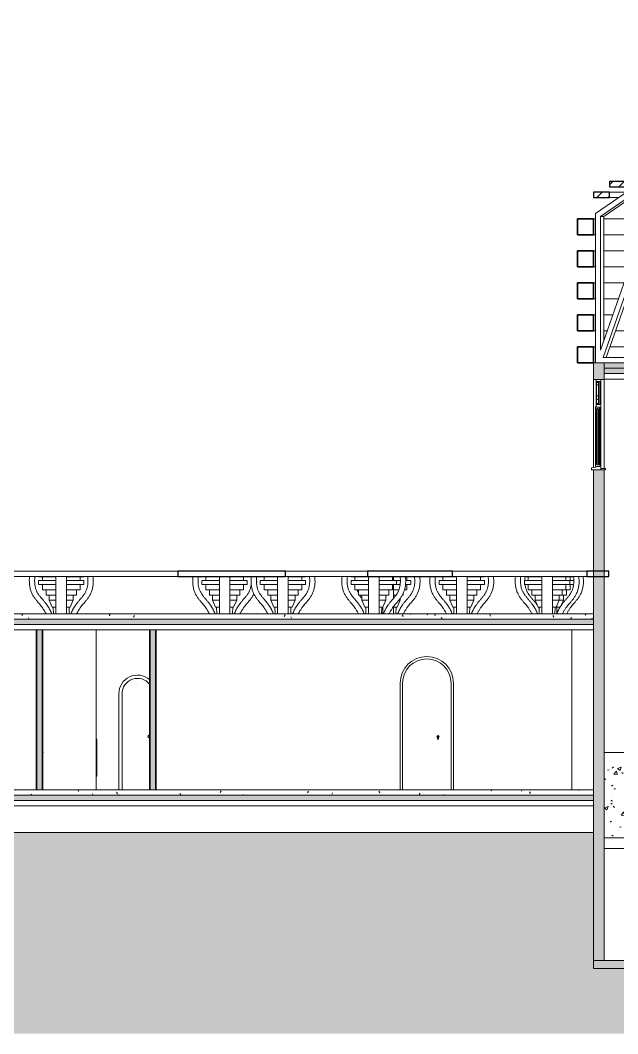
# Model space of a CAD drawing. Header units: millimetres. Extents: x -53195 to 48757, y -8729 to 15500.
# Drawn here: x -42648 to -31450, y -4570 to 14423 of the extents above; entities that cross this region are included whole.
import ezdxf

# ---------------------------------------------------------------- set-up
doc = ezdxf.new("R2010")
doc.units = ezdxf.units.MM
for name, color, linetype, lineweight in [('A-DETL-GENF', 92, 'Continuous', 9), ('A-DETL-THIN', 151, 'Continuous', 9), ('A-DOOR', 31, 'Continuous', 9), ('A-DOOR-FRAM', 31, 'Continuous', 18), ('A-FLOR-FNSH', 192, 'Continuous', 35), ('A-FLOR-MCUT', 51, 'Continuous', 9), ('A-FLOR-PATT', 8, 'Continuous', 35), ('A-GENM', 13, 'Continuous', 9), ('A-GLAZ', 151, 'Continuous', 9), ('A-ROOF', 132, 'Continuous', 9), ('A-WALL', 113, 'Continuous', 9), ('A-WALL-FNSH', 113, 'Continuous', 25), ('A-WALL-PATT', 111, 'Continuous', 25), ('I-WALL', 2, 'Continuous', 9), ('Q-CASE', 31, 'Continuous', 9)]:
    doc.layers.add(name, color=color, linetype=linetype, lineweight=lineweight)
pattern_1 = [(50, (-5970.54, 5575), (728.737, -63.756), [76.2, -838.2]), (355, (-5970.54, 5575), (-140.972, 764.228), [60.96, -670.56]), (100.451, (-5909.8, 5569.7), (587.77, 700.467), [64.76, -712.36]), (46.184, (-5970.5, 5778.2), (1084.316, -168.17), [114.3, -1257.3]), (96.636, (-5880.2, 5764.2), (949.61, 989.71), [97.14, -1068.54]), (351.184, (-5970.5, 5778.2), (949.62, 989.7), [91.44, -1005.84]), (21, (-5868.94, 5727.4), (606.458, -409.06), [76.2, -838.2]), (326, (-5868.94, 5727.4), (247.208, 736.753), [60.96, -670.56]), (71.451, (-5818.4, 5693.3), (853.668, 327.685), [64.76, -712.36]), (37.5, (-5970.54, 5575), (12.3547, 338.22), [33.528, -628.904, 33.528, -647.192, -673.1]), (37.5, (-5970.54, 5575), (12.3547, 338.22), [-1343.152, 33.528, -639.572]), (7.5, (-5970.54, 5575), (267.279, 400.722), [33.528, -354.584, 33.528, -613.664, -256.54]), (7.5, (-5970.54, 5575), (267.279, 400.722), [-1035.304, 33.528, -223.012]), (327.5, (-6197.1, 5575), (542.3633, -22.9153), [33.528, -220.472, 33.528, -758.952, -1051.56]), (327.5, (-6197.1, 5575), (542.3633, -22.9153), [-1046.48, 33.528, -1018.032]), (317.5, (-6298.7, 5575), (592.517, 101.707), [33.528, -296.672, 33.528, -492.76, -746.76]), (317.5, (-6298.7, 5575), (592.517, 101.707), [-856.488, 33.528, -713.232])]
pattern_2 = [(0, (-5970.54, 5575), (812.8, 203.2), [33.528, -576.072, 33.528, -576.072, -3251.2]), (0, (-5970.54, 5575), (812.8, 203.2), [-1219.2, 33.528, -1185.672, 33.528, -576.072, -1422.4]), (0, (-5970.54, 5575), (812.8, 203.2), [-3048, 33.528, -372.872, 33.528, -982.472]), (120, (-5665.74, 5676.6), (-582.3764, 602.30545), [33.528, -576.072, 33.528, -3827.272]), (120, (-5665.74, 5676.6), (-582.3764, 602.30545), [-643.128, -576.072, 33.528, -1185.672, -2032]), (120, (-5665.74, 5676.6), (-582.3764, 602.30545), [-2438.4, 33.528, -576.072, 33.528, -1388.872]), (120, (-5665.74, 5676.6), (-582.3764, 602.30545), [-3081.528, -372.872, 33.528, -982.472]), (240, (-5564.14, 6083), (-230.4236, -805.50545), [33.528, -576.072, 33.528, -576.072, -3251.2]), (240, (-5564.14, 6083), (-230.4236, -805.50545), [-1219.2, 33.528, -1185.672, 33.528, -576.072, -1422.4]), (240, (-5564.14, 6083), (-230.4236, -805.50545), [-3048, 33.528, -372.872, 33.528, -982.472])]
pattern_3 = [(45, (-5970.54, 5575), (-106.066, 106.066), [])]

# ---------------------------------------------------------------- blocks, each defined once
blk = doc.blocks.new('Single Arch - wc-237963-Section 4')
at = {"layer": 'A-DOOR'}
for start, end in [(90, 180), (180, 270)]:
    blk.add_arc((-40226, 1000), 30, start, end, dxfattribs=at)
at = {"layer": 'A-DOOR-FRAM', "lineweight": 9}
blk.add_line((-40741, 0), (-40741, 1800), dxfattribs=at)
blk.add_arc((-40451, 1800), 290, 38.5484, 180, dxfattribs=at)
blk = doc.blocks.new('Arch - 750 x 2100 mm-239390-Section 4')
at = {"layer": 'A-DOOR'}
for p, q in [((-35483, 2000), (-35483, 0)), ((-34573, 0), (-34573, 2000))]:
    blk.add_line(p, q, dxfattribs=at)
at = {"layer": 'A-DOOR', "flags": 128}
for points in [[(-34817, 1009), (-34817, 1009), (-34817, 1009), (-34817, 1009), (-34817, 1009), (-34817, 1009), (-34817, 1009), (-34817, 1009), (-34817, 1009), (-34817, 1009), (-34817, 1009), (-34817, 1009), (-34817, 1009), (-34817, 1009), (-34817, 1009), (-34817, 1009), (-34817, 1009), (-34817, 1009), (-34817, 1009), (-34817, 1009), (-34817, 1009), (-34817, 1009), (-34817, 1009), (-34818, 1009), (-34818, 1009), (-34818, 1009), (-34818, 1009), (-34818, 1009), (-34818, 1009), (-34818, 1009), (-34818, 1009), (-34818, 1009), (-34818, 1009), (-34818, 1009), (-34818, 1009), (-34818, 1009), (-34818, 1009), (-34818, 1009), (-34818, 1009), (-34818, 1009), (-34818, 1009), (-34819, 1009), (-34819, 1009), (-34819, 1009), (-34819, 1009), (-34819, 1009), (-34819, 1009), (-34819, 1009), (-34819, 1009), (-34819, 1009), (-34819, 1009), (-34819, 1009), (-34819, 1009), (-34819, 1009), (-34819, 1009), (-34819, 1009), (-34819, 1009), (-34819, 1009), (-34819, 1009), (-34819, 1009), (-34820, 1009), (-34820, 1009), (-34820, 1009), (-34820, 1009), (-34820, 1009), (-34820, 1009), (-34820, 1009), (-34820, 1009), (-34820, 1009), (-34820, 1009), (-34820, 1009), (-34820, 1009), (-34820, 1009), (-34820, 1009), (-34820, 1009), (-34820, 1009), (-34820, 1009), (-34820, 1009)], [(-34820, 1009), (-34820, 1009), (-34820, 1009), (-34820, 1009), (-34820, 1009), (-34820, 1009)], [(-34817, 1009), (-34817, 1009), (-34817, 1009), (-34817, 1009)]]:
    blk.add_lwpolyline(points, dxfattribs=at)
at = {"layer": 'A-DOOR'}
for centre, radius, start, end in [((-35028, 2000), 455, 0, 180), ((-34818, 1000), 20, 0, 180), ((-34818, 1000), 20, 180, 240), ((-34820, 999), 9.45, 90, 180), ((-34665, 999), 165, 180, 199.134), ((-34817, 999), 9.45, 0, 90), ((-34972, 999), 165, 340.866, 0), ((-34818, 1000), 20, 300, 360), ((-34818, 946), 2.34, 199.134, 261.031), ((-34819, 946), 2.34, 278.969, 340.866)]:
    blk.add_arc(centre, radius, start, end, dxfattribs=at)
at = {"layer": 'A-DOOR-FRAM', "lineweight": 9}
for p, q in [((-35483, 0), (-35483, 2000)), ((-34573, 2000), (-34573, 0))]:
    blk.add_line(p, q, dxfattribs=at)
blk.add_arc((-35028, 2000), 455, 0, 180, dxfattribs=at)
blk = doc.blocks.new('HOOR LIGHT - HOOR LIGHT-165948-Section 4')
at = {"layer": 'A-GENM'}
h = blk.add_hatch(dxfattribs=at)
h.set_pattern_fill('FP_3', color=256, style=0, pattern_type=2)
h.set_pattern_definition(pattern_3)
h.paths.add_polyline_path([(-31604, 11100), (-31604, 11200), (-31904, 11200), (-31904, 11100)], flags=0)
h.paths.add_polyline_path([(-2348, 11100), (-2048, 11100), (-2048, 11200), (-2348, 11200)], flags=0)
at = {"layer": 'A-GENM', "lineweight": 25}
for p, q in [((-31604, 11200), (-31904, 11200)), ((-31904, 11200), (-31904, 11100)), ((-31904, 11100), (-31604, 11100)), ((-31604, 11100), (-31604, 11200))]:
    blk.add_line(p, q, dxfattribs=at)
at = {"layer": 'A-GENM'}
for p, q in [((-31604, 11200), (-31284, 11200)), ((-31429, 11100), (-31604, 11100))]:
    blk.add_line(p, q, dxfattribs=at)
blk = doc.blocks.new('HOOR LIGHT1 - HOOR LIGHT-166020-Section 4')
at = {"layer": 'A-GENM'}
h = blk.add_hatch(dxfattribs=at)
h.set_pattern_fill('FP_3', color=256, style=0, pattern_type=2)
h.set_pattern_definition(pattern_3)
h.paths.add_polyline_path([(-31304, 11300), (-31304, 11400), (-31604, 11400), (-31604, 11300)], flags=0)
h.paths.add_polyline_path([(-2648, 11300), (-2348, 11300), (-2348, 11400), (-2648, 11400)], flags=0)
at = {"layer": 'A-GENM', "lineweight": 25}
for p, q in [((-31304, 11400), (-31604, 11400)), ((-31604, 11400), (-31604, 11300)), ((-31604, 11300), (-31304, 11300))]:
    blk.add_line(p, q, dxfattribs=at)
blk = doc.blocks.new('TRUESS2 - TRUESS-173441-Section 4')
at = {"layer": 'A-GENM'}
for p, q in [((-26613, 14423), (-31864, 10800)), ((-26613, 11600), (-26613, 14423)), ((-26553, 14423), (-26613, 14423)), ((-26553, 14423), (-26553, 11600)), ((-28540, 12975), (-26766, 14199)), ((-26781, 14147), (-28480, 12975)), ((-26766, 14199), (-27572, 11500)), ((-27446, 11600), (-26705, 14080)), ((-26705, 14080), (-26705, 11600)), ((-26705, 13880), (-27386, 11600)), ((-28540, 8261), (-28540, 12975)), ((-28540, 12975), (-28480, 12975)), ((-28480, 12975), (-28480, 8461)), ((-30428, 11673), (-28632, 12912)), ((-28632, 12871), (-30368, 11673)), ((-28632, 12912), (-28632, 8202)), ((-28632, 8202), (-30428, 11673)), ((-30368, 11673), (-30428, 11673)), ((-30368, 11673), (-28632, 8317)), ((-31772, 10745), (-30623, 11538)), ((-30623, 11538), (-31772, 8241)), ((-30642, 11484), (-31713, 10745)), ((-30467, 11544), (-28684, 8100)), ((-30467, 8100), (-30467, 11544)), ((-30407, 11429), (-30407, 8100)), ((-27604, 11395), (-28540, 8261)), ((-26705, 11300), (-26705, 8100)), ((-26613, 8000), (-26613, 11300)), ((-26553, 11300), (-26553, 8000)), ((-28492, 8100), (-27604, 11072)), ((-31723, 8100), (-30748, 10896)), ((-30748, 10896), (-30748, 8100)), ((-27604, 10872), (-28432, 8100)), ((-31864, 10800), (-31864, 8000)), ((-31772, 8241), (-31772, 10745)), ((-31713, 10745), (-31772, 10745)), ((-31713, 10745), (-31713, 8412)), ((-30748, 10725), (-31664, 8100)), ((-30748, 8100), (-31723, 8100)), ((-28684, 8100), (-30467, 8100)), ((-27604, 8100), (-28492, 8100)), ((-26705, 8100), (-27490, 8100))]:
    blk.add_line(p, q, dxfattribs=at)
blk = doc.blocks.new('Counter Top w Sinks - 600mm x 1200mm Long-187244-Section 4')
at = {"layer": 'Q-CASE'}
for p, q in [((-41225, 952), (-41213, 952)), ((-41213, 952), (-41213, 850)), ((-41213, 850), (-41225, 850)), ((-41225, 850), (-41213, 850)), ((-41225, 810), (-41213, 810)), ((-41213, 810), (-41225, 810)), ((-41213, 850), (-41213, 810)), ((-41213, 810), (-41213, 254)), ((-41213, 254), (-41225, 254))]:
    blk.add_line(p, q, dxfattribs=at)
blk = doc.blocks.new('Family1 - Family1-218933-Section 4')
at = {"layer": 'A-GENM', "lineweight": 25}
for p, q in [((-49721, 4100), (-50129, 4100)), ((-50129, 4100), (-50129, 4000)), ((-50129, 4000), (-49721, 4000)), ((-49721, 4000), (-49721, 4100)), ((-46670, 4100), (-48707, 4100)), ((-48707, 4100), (-48707, 4000)), ((-48707, 4000), (-46670, 4000)), ((-46670, 4000), (-46670, 4100)), ((-37676, 4100), (-39695, 4100)), ((-39695, 4100), (-39695, 4000)), ((-39695, 4000), (-37676, 4000)), ((-37676, 4000), (-37676, 4100)), ((-34548, 4100), (-36138, 4100)), ((-36138, 4100), (-36138, 4000)), ((-36138, 4000), (-34548, 4000)), ((-34548, 4000), (-34548, 4100)), ((-31618, 4100), (-32026, 4100)), ((-32026, 4100), (-32026, 4000)), ((-32026, 4000), (-31618, 4000)), ((-31618, 4000), (-31618, 4100))]:
    blk.add_line(p, q, dxfattribs=at)
at = {"layer": 'A-GENM'}
for p, q in [((-49721, 4100), (-48707, 4100)), ((-48707, 4000), (-49721, 4000)), ((-46670, 4100), (-43182, 4100)), ((-43182, 4000), (-46670, 4000)), ((-43182, 4100), (-39695, 4100)), ((-43182, 4100), (-43182, 4000)), ((-39695, 4000), (-43182, 4000)), ((-37676, 4100), (-36138, 4100)), ((-36138, 4000), (-37676, 4000)), ((-34548, 4100), (-32026, 4100)), ((-32026, 4000), (-34548, 4000))]:
    blk.add_line(p, q, dxfattribs=at)
blk = doc.blocks.new('Family8 - COLUMN-V43-Section 4')
at = {"layer": 'A-GENM'}
for p, q in [((-45367, 4000), (-45367, 3990)), ((-45366, 3990), (-45043, 3990)), ((-45296, 3990), (-45296, 3926)), ((-44842, 3990), (-44519, 3990)), ((-44589, 3926), (-44589, 3990)), ((-44518, 3990), (-44518, 4000)), ((-45367, 3926), (-45367, 3851)), ((-45043, 3926), (-45366, 3926)), ((-45043, 3851), (-45366, 3851)), ((-45296, 3851), (-45296, 3751)), ((-44519, 3926), (-44842, 3926)), ((-44519, 3851), (-44842, 3851)), ((-44589, 3751), (-44589, 3851)), ((-44518, 3851), (-44518, 3926)), ((-45043, 3751), (-45295, 3751)), ((-45227, 3751), (-45227, 3652)), ((-45043, 3652), (-45226, 3652)), ((-45168, 3652), (-45168, 3557)), ((-44591, 3751), (-44842, 3751)), ((-44660, 3652), (-44842, 3652)), ((-44717, 3557), (-44717, 3652)), ((-44658, 3652), (-44658, 3751)), ((-45168, 3557), (-45111, 3423)), ((-45043, 3557), (-45168, 3557)), ((-45093, 3423), (-45111, 3423)), ((-45089, 3300), (-45093, 3423)), ((-45093, 3423), (-45042, 3423)), ((-44717, 3557), (-44843, 3557)), ((-44843, 3423), (-44793, 3423)), ((-44793, 3423), (-44796, 3300)), ((-44774, 3423), (-44792, 3423)), ((-44774, 3423), (-44717, 3557))]:
    blk.add_line(p, q, dxfattribs=at)
for points, knots in [([(-45537, 4000), (-45542, 3951), (-45543, 3875), (-45529, 3782), (-45508, 3713), (-45481, 3654), (-45449, 3603), (-45416, 3559), (-45382, 3520), (-45352, 3484), (-45323, 3448), (-45299, 3416), (-45279, 3387), (-45264, 3365), (-45249, 3340), (-45238, 3318), (-45231, 3304), (-45230, 3300)], [-2.569216, -2.569216, -2.569216, -2.569216, -2.321029, -2.155241, -1.989453, -1.823666, -1.657878, -1.49209, -1.326302, -1.160515, -0.994727, -0.828939, -0.746045, -0.663151, -0.580257, -0.497363, -0.472931, -0.472931, -0.472931, -0.472931]), ([(-45123, 3301), (-45124, 3304), (-45130, 3322), (-45143, 3353), (-45159, 3383), (-45171, 3404), (-45179, 3416), (-45184, 3424), (-45189, 3433), (-45196, 3443), (-45204, 3455), (-45215, 3470), (-45228, 3488), (-45244, 3509), (-45259, 3528), (-45275, 3548), (-45288, 3563), (-45299, 3576), (-45309, 3589), (-45323, 3604), (-45338, 3623), (-45353, 3642), (-45372, 3667), (-45389, 3695), (-45404, 3725), (-45414, 3749), (-45423, 3776), (-45430, 3805), (-45436, 3837), (-45441, 3883), (-45443, 3936), (-45438, 3982), (-45435, 4000)], [0.400079, 0.400079, 0.400079, 0.400079, 0.414469, 0.497363, 0.580257, 0.621704, 0.663151, 0.683875, 0.704598, 0.746045, 0.787492, 0.828939, 0.911833, 0.994727, 1.077621, 1.160515, 1.243408, 1.284855, 1.326302, 1.409196, 1.49209, 1.574984, 1.657878, 1.823666, 1.90656, 1.989453, 2.072347, 2.155241, 2.238135, 2.321029, 2.486817, 2.590779, 2.590779, 2.590779, 2.590779]), ([(-45042, 3301), (-45042, 3304), (-45042, 3318), (-45042, 3340), (-45042, 3365), (-45042, 3387), (-45042, 3416), (-45042, 3448), (-45042, 3484), (-45042, 3520), (-45042, 3559), (-45042, 3603), (-45042, 3654), (-45042, 3713), (-45042, 3782), (-45042, 3875), (-45042, 3953), (-45042, 4001)], [0.472931, 0.472931, 0.472931, 0.472931, 0.497363, 0.580257, 0.663151, 0.746045, 0.828939, 0.994727, 1.160515, 1.326302, 1.49209, 1.657878, 1.823666, 1.989453, 2.155241, 2.321029, 2.569216, 2.569216, 2.569216, 2.569216]), ([(-44843, 4000), (-44843, 3951), (-44843, 3875), (-44843, 3782), (-44843, 3713), (-44843, 3654), (-44843, 3603), (-44843, 3559), (-44843, 3520), (-44843, 3484), (-44843, 3448), (-44843, 3416), (-44843, 3387), (-44843, 3365), (-44843, 3340), (-44843, 3318), (-44843, 3304), (-44843, 3300)], [-2.569216, -2.569216, -2.569216, -2.569216, -2.321029, -2.155241, -1.989453, -1.823666, -1.657878, -1.49209, -1.326302, -1.160515, -0.994727, -0.828939, -0.746045, -0.663151, -0.580257, -0.497363, -0.472931, -0.472931, -0.472931, -0.472931]), ([(-44447, 4000), (-44445, 3982), (-44441, 3937), (-44442, 3883), (-44447, 3837), (-44453, 3805), (-44461, 3776), (-44469, 3749), (-44480, 3725), (-44495, 3695), (-44512, 3667), (-44530, 3642), (-44545, 3623), (-44560, 3604), (-44574, 3589), (-44585, 3576), (-44595, 3563), (-44608, 3548), (-44624, 3528), (-44640, 3509), (-44655, 3488), (-44668, 3470), (-44679, 3455), (-44687, 3443), (-44694, 3433), (-44699, 3424), (-44705, 3416), (-44712, 3404), (-44724, 3383), (-44740, 3353), (-44753, 3322), (-44759, 3304), (-44760, 3301)], [-2.590779, -2.590779, -2.590779, -2.590779, -2.486817, -2.321029, -2.238135, -2.155241, -2.072347, -1.989453, -1.90656, -1.823666, -1.657878, -1.574984, -1.49209, -1.409196, -1.326302, -1.284855, -1.243408, -1.160515, -1.077621, -0.994727, -0.911833, -0.828939, -0.787492, -0.746045, -0.704598, -0.683875, -0.663151, -0.621704, -0.580257, -0.497363, -0.414469, -0.400079, -0.400079, -0.400079, -0.400079]), ([(-44653, 3301), (-44652, 3304), (-44645, 3318), (-44634, 3340), (-44619, 3365), (-44604, 3387), (-44584, 3416), (-44561, 3448), (-44532, 3484), (-44501, 3520), (-44467, 3559), (-44434, 3603), (-44402, 3654), (-44375, 3713), (-44354, 3782), (-44339, 3875), (-44344, 3953), (-44348, 4001)], [0.472931, 0.472931, 0.472931, 0.472931, 0.497363, 0.580257, 0.663151, 0.746045, 0.828939, 0.994727, 1.160515, 1.326302, 1.49209, 1.657878, 1.823666, 1.989453, 2.155241, 2.321029, 2.569216, 2.569216, 2.569216, 2.569216])]:
    blk.add_open_spline(points, degree=3, knots=knots, dxfattribs=at)
blk = doc.blocks.new('Family8 - COLUMN-V44-Section 4')
at = {"layer": 'A-GENM'}
for p, q in [((-39242, 4000), (-39242, 3990)), ((-39241, 3990), (-38918, 3990)), ((-39171, 3990), (-39171, 3926)), ((-38717, 3990), (-38394, 3990)), ((-38464, 3926), (-38464, 3990)), ((-38393, 3990), (-38393, 4000)), ((-39242, 3926), (-39242, 3851)), ((-38918, 3926), (-39241, 3926)), ((-38918, 3851), (-39241, 3851)), ((-39171, 3851), (-39171, 3751)), ((-38394, 3926), (-38717, 3926)), ((-38394, 3851), (-38717, 3851)), ((-38464, 3751), (-38464, 3851)), ((-38393, 3851), (-38393, 3926)), ((-38918, 3751), (-39169, 3751)), ((-39102, 3751), (-39102, 3652)), ((-38918, 3652), (-39100, 3652)), ((-39043, 3652), (-39043, 3557)), ((-38465, 3751), (-38717, 3751)), ((-38534, 3652), (-38717, 3652)), ((-38592, 3557), (-38592, 3652)), ((-38533, 3652), (-38533, 3751)), ((-39043, 3557), (-38986, 3423)), ((-38917, 3557), (-39043, 3557)), ((-38968, 3423), (-38986, 3423)), ((-38964, 3300), (-38967, 3423)), ((-38967, 3423), (-38917, 3423)), ((-38718, 3423), (-38667, 3423)), ((-38592, 3557), (-38717, 3557)), ((-38667, 3423), (-38671, 3300)), ((-38649, 3423), (-38666, 3423)), ((-38649, 3423), (-38592, 3557))]:
    blk.add_line(p, q, dxfattribs=at)
for points, knots in [([(-39412, 4000), (-39417, 3951), (-39418, 3875), (-39404, 3782), (-39383, 3713), (-39356, 3654), (-39324, 3603), (-39291, 3559), (-39257, 3520), (-39226, 3484), (-39197, 3448), (-39174, 3416), (-39154, 3387), (-39139, 3365), (-39124, 3340), (-39112, 3318), (-39106, 3304), (-39105, 3300)], [-2.569216, -2.569216, -2.569216, -2.569216, -2.321029, -2.155241, -1.989453, -1.823666, -1.657878, -1.49209, -1.326302, -1.160515, -0.994727, -0.828939, -0.746045, -0.663151, -0.580257, -0.497363, -0.472931, -0.472931, -0.472931, -0.472931]), ([(-38998, 3301), (-38999, 3304), (-39005, 3322), (-39018, 3353), (-39034, 3383), (-39046, 3404), (-39053, 3416), (-39059, 3424), (-39064, 3433), (-39071, 3443), (-39079, 3455), (-39090, 3470), (-39103, 3488), (-39118, 3509), (-39134, 3528), (-39150, 3548), (-39163, 3563), (-39173, 3576), (-39184, 3589), (-39198, 3604), (-39213, 3623), (-39228, 3642), (-39246, 3667), (-39263, 3695), (-39278, 3725), (-39289, 3749), (-39297, 3776), (-39305, 3805), (-39311, 3837), (-39316, 3883), (-39318, 3936), (-39313, 3982), (-39310, 4000)], [0.400079, 0.400079, 0.400079, 0.400079, 0.414469, 0.497363, 0.580257, 0.621704, 0.663151, 0.683875, 0.704598, 0.746045, 0.787492, 0.828939, 0.911833, 0.994727, 1.077621, 1.160515, 1.243408, 1.284855, 1.326302, 1.409196, 1.49209, 1.574984, 1.657878, 1.823666, 1.90656, 1.989453, 2.072347, 2.155241, 2.238135, 2.321029, 2.486817, 2.590779, 2.590779, 2.590779, 2.590779]), ([(-38917, 3301), (-38917, 3304), (-38917, 3318), (-38917, 3340), (-38917, 3365), (-38917, 3387), (-38917, 3416), (-38917, 3448), (-38917, 3484), (-38917, 3520), (-38917, 3559), (-38917, 3603), (-38917, 3654), (-38917, 3713), (-38917, 3782), (-38917, 3875), (-38917, 3953), (-38917, 4001)], [0.472931, 0.472931, 0.472931, 0.472931, 0.497363, 0.580257, 0.663151, 0.746045, 0.828939, 0.994727, 1.160515, 1.326302, 1.49209, 1.657878, 1.823666, 1.989453, 2.155241, 2.321029, 2.569216, 2.569216, 2.569216, 2.569216]), ([(-38718, 4000), (-38718, 3951), (-38718, 3875), (-38718, 3782), (-38718, 3713), (-38718, 3654), (-38718, 3603), (-38718, 3559), (-38718, 3520), (-38718, 3484), (-38718, 3448), (-38718, 3416), (-38718, 3387), (-38718, 3365), (-38718, 3340), (-38718, 3318), (-38718, 3304), (-38718, 3300)], [-2.569216, -2.569216, -2.569216, -2.569216, -2.321029, -2.155241, -1.989453, -1.823666, -1.657878, -1.49209, -1.326302, -1.160515, -0.994727, -0.828939, -0.746045, -0.663151, -0.580257, -0.497363, -0.472931, -0.472931, -0.472931, -0.472931]), ([(-38320, 3855), (-38321, 3849), (-38323, 3832), (-38328, 3805), (-38335, 3776), (-38344, 3749), (-38354, 3725), (-38369, 3695), (-38386, 3667), (-38405, 3642), (-38420, 3623), (-38435, 3604), (-38449, 3589), (-38459, 3576), (-38470, 3563), (-38483, 3548), (-38499, 3528), (-38514, 3509), (-38530, 3488), (-38543, 3470), (-38554, 3455), (-38562, 3443), (-38569, 3433), (-38574, 3424), (-38579, 3416), (-38587, 3404), (-38599, 3383), (-38615, 3353), (-38627, 3322), (-38634, 3304), (-38635, 3301)], [-2.282076, -2.282076, -2.282076, -2.282076, -2.238135, -2.155241, -2.072347, -1.989453, -1.90656, -1.823666, -1.657878, -1.574984, -1.49209, -1.409196, -1.326302, -1.284855, -1.243408, -1.160515, -1.077621, -0.994727, -0.911833, -0.828939, -0.787492, -0.746045, -0.704598, -0.683875, -0.663151, -0.621704, -0.580257, -0.497363, -0.414469, -0.400079, -0.400079, -0.400079, -0.400079]), ([(-38219, 3855), (-38219, 3858), (-38215, 3897), (-38218, 3941), (-38222, 3983)], [2.3045369, 2.3045369, 2.3045369, 2.3045369, 2.3210291, 2.5370942, 2.5370942, 2.5370942, 2.5370942]), ([(-38528, 3301), (-38527, 3304), (-38520, 3318), (-38509, 3340), (-38494, 3365), (-38479, 3387), (-38459, 3416), (-38435, 3448), (-38406, 3484), (-38376, 3520), (-38342, 3559), (-38309, 3603), (-38285, 3642), (-38272, 3665), (-38270, 3671)], [0.472931, 0.472931, 0.472931, 0.472931, 0.497363, 0.580257, 0.663151, 0.746045, 0.828939, 0.994727, 1.160515, 1.326302, 1.49209, 1.657878, 1.823666, 1.870351, 1.870351, 1.870351, 1.870351])]:
    blk.add_open_spline(points, degree=3, knots=knots, dxfattribs=at)
blk.add_open_spline([(-38322, 4000), (-38321, 3994), (-38320, 3987), (-38320, 3981)], degree=3, dxfattribs=at)
blk = doc.blocks.new('Family8 - COLUMN-V45-Section 4')
at = {"layer": 'A-GENM'}
for p, q in [((-35600, 3990), (-35526, 3990)), ((-35426, 3990), (-35332, 3990)), ((-35401, 3926), (-35401, 3990)), ((-35330, 3990), (-35330, 4000)), ((-35522, 3926), (-35600, 3926)), ((-35526, 3851), (-35600, 3851)), ((-35332, 3851), (-35425, 3851)), ((-35332, 3926), (-35422, 3926)), ((-35401, 3751), (-35401, 3851)), ((-35330, 3851), (-35330, 3926)), ((-35549, 3751), (-35655, 3751)), ((-35604, 3652), (-35655, 3652)), ((-35472, 3652), (-35486, 3652)), ((-35470, 3652), (-35470, 3684)), ((-35403, 3751), (-35444, 3751)), ((-35655, 3423), (-35605, 3423)), ((-35605, 3423), (-35608, 3300)), ((-35586, 3423), (-35604, 3423)), ((-35586, 3423), (-35529, 3557)), ((-35529, 3557), (-35551, 3557)), ((-35529, 3557), (-35529, 3585))]:
    blk.add_line(p, q, dxfattribs=at)
blk.add_open_spline([(-35655, 3990), (-35655, 3968), (-35655, 3947), (-35655, 3926)], degree=3, dxfattribs=at)
for points, knots in [([(-35259, 4000), (-35257, 3982), (-35253, 3937), (-35254, 3883), (-35259, 3837), (-35265, 3805), (-35273, 3776), (-35282, 3749), (-35292, 3725), (-35307, 3695), (-35324, 3667), (-35342, 3642), (-35357, 3623), (-35373, 3604), (-35386, 3589), (-35397, 3576), (-35407, 3563), (-35421, 3548), (-35436, 3528), (-35452, 3509), (-35468, 3488), (-35481, 3470), (-35491, 3455), (-35499, 3443), (-35506, 3433), (-35511, 3424), (-35517, 3416), (-35524, 3404), (-35536, 3383), (-35552, 3353), (-35565, 3322), (-35571, 3304), (-35572, 3301)], [-2.590779, -2.590779, -2.590779, -2.590779, -2.486817, -2.321029, -2.238135, -2.155241, -2.072347, -1.989453, -1.90656, -1.823666, -1.657878, -1.574984, -1.49209, -1.409196, -1.326302, -1.284855, -1.243408, -1.160515, -1.077621, -0.994727, -0.911833, -0.828939, -0.787492, -0.746045, -0.704598, -0.683875, -0.663151, -0.621704, -0.580257, -0.497363, -0.414469, -0.400079, -0.400079, -0.400079, -0.400079]), ([(-35465, 3301), (-35464, 3304), (-35458, 3318), (-35446, 3340), (-35431, 3365), (-35416, 3387), (-35397, 3416), (-35373, 3448), (-35344, 3484), (-35313, 3520), (-35280, 3559), (-35246, 3603), (-35214, 3654), (-35187, 3713), (-35167, 3782), (-35151, 3875), (-35156, 3953), (-35161, 4001)], [0.472931, 0.472931, 0.472931, 0.472931, 0.497363, 0.580257, 0.663151, 0.746045, 0.828939, 0.994727, 1.160515, 1.326302, 1.49209, 1.657878, 1.823666, 1.989453, 2.155241, 2.321029, 2.569216, 2.569216, 2.569216, 2.569216]), ([(-35655, 3851), (-35655, 3828), (-35655, 3779), (-35655, 3713), (-35655, 3654), (-35655, 3614), (-35655, 3594), (-35655, 3589)], [-2.2968917, -2.2968917, -2.2968917, -2.2968917, -2.1552413, -1.9894535, -1.8236657, -1.6578779, -1.601528, -1.601528, -1.601528, -1.601528]), ([(-36331, 3751), (-36328, 3738), (-36320, 3715), (-36311, 3694), (-36307, 3684)], [-2.0790685, -2.0790685, -2.0790685, -2.0790685, -1.9894535, -1.9085448, -1.9085448, -1.9085448, -1.9085448]), ([(-36291, 3651), (-36281, 3635), (-36268, 3613), (-36253, 3593), (-36249, 3587)], [-1.8130127, -1.8130127, -1.8130127, -1.8130127, -1.6578779, -1.5970606, -1.5970606, -1.5970606, -1.5970606]), ([(-35855, 3301), (-35855, 3304), (-35855, 3318), (-35855, 3340), (-35855, 3365), (-35855, 3387), (-35855, 3407), (-35855, 3419), (-35855, 3424)], [0.4729312, 0.4729312, 0.4729312, 0.4729312, 0.4973634, 0.5802573, 0.6631512, 0.7460451, 0.828939, 0.895368, 0.895368, 0.895368, 0.895368]), ([(-35655, 3430), (-35655, 3423), (-35655, 3409), (-35655, 3387), (-35655, 3365), (-35655, 3340), (-35655, 3318), (-35655, 3304), (-35655, 3300)], [-0.9188756, -0.9188756, -0.9188756, -0.9188756, -0.828939, -0.7460451, -0.6631512, -0.5802573, -0.4973634, -0.4729312, -0.4729312, -0.4729312, -0.4729312])]:
    blk.add_open_spline(points, degree=3, knots=knots, dxfattribs=at)
blk = doc.blocks.new('Family8 - COLUMN-V46-Section 4')
at = {"layer": 'A-GENM'}
for p, q in [((-32350, 3990), (-32276, 3990)), ((-32339, 3926), (-32339, 3990)), ((-32272, 3926), (-32350, 3926)), ((-32276, 3851), (-32350, 3851)), ((-32339, 3751), (-32339, 3851)), ((-32409, 3652), (-32490, 3652)), ((-32467, 3557), (-32467, 3652)), ((-32340, 3751), (-32421, 3751)), ((-32408, 3652), (-32408, 3751)), ((-32592, 3423), (-32542, 3423)), ((-32467, 3557), (-32548, 3557)), ((-32542, 3423), (-32543, 3404)), ((-32531, 3423), (-32541, 3423)), ((-32510, 3455), (-32467, 3557))]:
    blk.add_line(p, q, dxfattribs=at)
for points, knots in [([(-33191, 3926), (-33191, 3933), (-33191, 3954), (-33188, 3976), (-33186, 3991)], [2.4422733, 2.4422733, 2.4422733, 2.4422733, 2.4868169, 2.5714985, 2.5714985, 2.5714985, 2.5714985]), ([(-32403, 3301), (-32401, 3304), (-32395, 3318), (-32384, 3340), (-32368, 3365), (-32354, 3387), (-32334, 3416), (-32310, 3448), (-32281, 3484), (-32250, 3520), (-32217, 3559), (-32183, 3603), (-32152, 3654), (-32124, 3713), (-32104, 3782), (-32089, 3875), (-32093, 3953), (-32098, 4001)], [0.472931, 0.472931, 0.472931, 0.472931, 0.497363, 0.580257, 0.663151, 0.746045, 0.828939, 0.994727, 1.160515, 1.326302, 1.49209, 1.657878, 1.823666, 1.989453, 2.155241, 2.321029, 2.569216, 2.569216, 2.569216, 2.569216]), ([(-32959, 3462), (-32960, 3464), (-32966, 3472), (-32978, 3488), (-32993, 3509), (-33009, 3528), (-33024, 3548), (-33038, 3563), (-33048, 3576), (-33059, 3589), (-33072, 3604), (-33088, 3623), (-33103, 3642), (-33121, 3667), (-33138, 3695), (-33153, 3725), (-33163, 3749), (-33172, 3776), (-33180, 3805), (-33185, 3831), (-33187, 3847), (-33187, 3851)], [0.815463, 0.815463, 0.815463, 0.815463, 0.828939, 0.911833, 0.994727, 1.077621, 1.160515, 1.243408, 1.284855, 1.326302, 1.409196, 1.49209, 1.574984, 1.657878, 1.823666, 1.90656, 1.989453, 2.072347, 2.155241, 2.238135, 2.272368, 2.272368, 2.272368, 2.272368]), ([(-32924, 3408), (-32926, 3412), (-32929, 3417), (-32932, 3422), (-32933, 3423)], [0.63425129, 0.63425129, 0.63425129, 0.63425129, 0.66315116, 0.68081744, 0.68081744, 0.68081744, 0.68081744]), ([(-32592, 3453), (-32592, 3451), (-32592, 3437), (-32592, 3416), (-32592, 3387), (-32592, 3365), (-32592, 3340), (-32592, 3318), (-32592, 3304), (-32592, 3300)], [-1.020644, -1.020644, -1.020644, -1.020644, -0.9947267, -0.828939, -0.7460451, -0.6631512, -0.5802573, -0.4973634, -0.4729312, -0.4729312, -0.4729312, -0.4729312])]:
    blk.add_open_spline(points, degree=3, knots=knots, dxfattribs=at)
blk = doc.blocks.new('Family8 - COLUMN-V47-Section 4')
at = {"layer": 'A-GENM'}
for p, q in [((-38149, 4000), (-38149, 3990)), ((-38147, 3990), (-37824, 3990)), ((-38077, 3990), (-38077, 3926)), ((-37624, 3990), (-37301, 3990)), ((-37370, 3926), (-37370, 3990)), ((-37299, 3990), (-37299, 4000)), ((-38149, 3926), (-38149, 3851)), ((-37824, 3926), (-38147, 3926)), ((-37824, 3851), (-38147, 3851)), ((-38077, 3851), (-38077, 3751)), ((-37301, 3926), (-37624, 3926)), ((-37301, 3851), (-37624, 3851)), ((-37370, 3751), (-37370, 3851)), ((-37299, 3851), (-37299, 3926)), ((-37824, 3751), (-38076, 3751)), ((-38008, 3751), (-38008, 3652)), ((-37824, 3652), (-38007, 3652)), ((-37949, 3652), (-37949, 3557)), ((-37372, 3751), (-37624, 3751)), ((-37441, 3652), (-37624, 3652)), ((-37498, 3557), (-37498, 3652)), ((-37439, 3652), (-37439, 3751)), ((-37949, 3557), (-37893, 3423)), ((-37824, 3557), (-37949, 3557)), ((-37875, 3423), (-37893, 3423)), ((-37870, 3300), (-37874, 3423)), ((-37874, 3423), (-37824, 3423)), ((-37498, 3557), (-37624, 3557)), ((-37624, 3423), (-37574, 3423)), ((-37574, 3423), (-37577, 3300)), ((-37555, 3423), (-37573, 3423)), ((-37555, 3423), (-37498, 3557))]:
    blk.add_line(p, q, dxfattribs=at)
for points, knots in [([(-38318, 4000), (-38324, 3951), (-38324, 3875), (-38310, 3782), (-38290, 3713), (-38262, 3654), (-38231, 3603), (-38197, 3559), (-38164, 3520), (-38133, 3484), (-38104, 3448), (-38080, 3416), (-38061, 3387), (-38046, 3365), (-38030, 3340), (-38019, 3318), (-38013, 3304), (-38011, 3300)], [-2.569216, -2.569216, -2.569216, -2.569216, -2.321029, -2.155241, -1.989453, -1.823666, -1.657878, -1.49209, -1.326302, -1.160515, -0.994727, -0.828939, -0.746045, -0.663151, -0.580257, -0.497363, -0.472931, -0.472931, -0.472931, -0.472931]), ([(-37904, 3301), (-37905, 3304), (-37912, 3322), (-37925, 3353), (-37940, 3383), (-37953, 3404), (-37960, 3416), (-37965, 3424), (-37971, 3433), (-37977, 3443), (-37985, 3455), (-37996, 3470), (-38009, 3488), (-38025, 3509), (-38040, 3528), (-38056, 3548), (-38069, 3563), (-38080, 3576), (-38091, 3589), (-38104, 3604), (-38119, 3623), (-38134, 3642), (-38153, 3667), (-38170, 3695), (-38185, 3725), (-38195, 3749), (-38204, 3776), (-38211, 3805), (-38217, 3837), (-38223, 3883), (-38224, 3936), (-38219, 3982), (-38217, 4000)], [0.400079, 0.400079, 0.400079, 0.400079, 0.414469, 0.497363, 0.580257, 0.621704, 0.663151, 0.683875, 0.704598, 0.746045, 0.787492, 0.828939, 0.911833, 0.994727, 1.077621, 1.160515, 1.243408, 1.284855, 1.326302, 1.409196, 1.49209, 1.574984, 1.657878, 1.823666, 1.90656, 1.989453, 2.072347, 2.155241, 2.238135, 2.321029, 2.486817, 2.590779, 2.590779, 2.590779, 2.590779]), ([(-37824, 3301), (-37824, 3304), (-37824, 3318), (-37824, 3340), (-37824, 3365), (-37824, 3387), (-37824, 3416), (-37824, 3448), (-37824, 3484), (-37824, 3520), (-37824, 3559), (-37824, 3603), (-37824, 3654), (-37824, 3713), (-37824, 3782), (-37824, 3875), (-37824, 3953), (-37824, 4001)], [0.472931, 0.472931, 0.472931, 0.472931, 0.497363, 0.580257, 0.663151, 0.746045, 0.828939, 0.994727, 1.160515, 1.326302, 1.49209, 1.657878, 1.823666, 1.989453, 2.155241, 2.321029, 2.569216, 2.569216, 2.569216, 2.569216]), ([(-37624, 4000), (-37624, 3951), (-37624, 3875), (-37624, 3782), (-37624, 3713), (-37624, 3654), (-37624, 3603), (-37624, 3559), (-37624, 3520), (-37624, 3484), (-37624, 3448), (-37624, 3416), (-37624, 3387), (-37624, 3365), (-37624, 3340), (-37624, 3318), (-37624, 3304), (-37624, 3300)], [-2.569216, -2.569216, -2.569216, -2.569216, -2.321029, -2.155241, -1.989453, -1.823666, -1.657878, -1.49209, -1.326302, -1.160515, -0.994727, -0.828939, -0.746045, -0.663151, -0.580257, -0.497363, -0.472931, -0.472931, -0.472931, -0.472931]), ([(-37228, 4000), (-37226, 3982), (-37222, 3937), (-37223, 3883), (-37228, 3837), (-37234, 3805), (-37242, 3776), (-37251, 3749), (-37261, 3725), (-37276, 3695), (-37293, 3667), (-37311, 3642), (-37326, 3623), (-37342, 3604), (-37355, 3589), (-37366, 3576), (-37376, 3563), (-37390, 3548), (-37405, 3528), (-37421, 3509), (-37437, 3488), (-37450, 3470), (-37460, 3455), (-37468, 3443), (-37475, 3433), (-37480, 3424), (-37486, 3416), (-37493, 3404), (-37505, 3383), (-37521, 3353), (-37534, 3322), (-37540, 3304), (-37541, 3301)], [-2.590779, -2.590779, -2.590779, -2.590779, -2.486817, -2.321029, -2.238135, -2.155241, -2.072347, -1.989453, -1.90656, -1.823666, -1.657878, -1.574984, -1.49209, -1.409196, -1.326302, -1.284855, -1.243408, -1.160515, -1.077621, -0.994727, -0.911833, -0.828939, -0.787492, -0.746045, -0.704598, -0.683875, -0.663151, -0.621704, -0.580257, -0.497363, -0.414469, -0.400079, -0.400079, -0.400079, -0.400079]), ([(-37434, 3301), (-37433, 3304), (-37427, 3318), (-37415, 3340), (-37400, 3365), (-37385, 3387), (-37366, 3416), (-37342, 3448), (-37313, 3484), (-37282, 3520), (-37249, 3559), (-37215, 3603), (-37183, 3654), (-37156, 3713), (-37136, 3782), (-37120, 3875), (-37125, 3953), (-37130, 4001)], [0.475181, 0.475181, 0.475181, 0.475181, 0.497363, 0.580257, 0.663151, 0.746045, 0.828939, 0.994727, 1.160515, 1.326302, 1.49209, 1.657878, 1.823666, 1.989453, 2.155241, 2.321029, 2.569216, 2.569216, 2.569216, 2.569216])]:
    blk.add_open_spline(points, degree=3, knots=knots, dxfattribs=at)
blk = doc.blocks.new('Arched _2_ - Arched _2_ 2-V60-Section 4')
at = {"layer": 'A-GLAZ', "lineweight": 18}
for p, q in [((-31768, 7692), (-31854, 7692)), ((-31854, 7692), (-31854, 7652)), ((-31854, 7652), (-31786, 7652)), ((-31810, 7652), (-31849, 7652)), ((-31849, 7652), (-31849, 7633)), ((-31849, 7633), (-31810, 7633)), ((-31810, 7633), (-31810, 7652)), ((-31786, 7652), (-31810, 7652)), ((-31810, 7652), (-31810, 7225)), ((-31786, 7225), (-31786, 7652)), ((-31786, 7652), (-31786, 7631)), ((-31786, 7631), (-31768, 7631)), ((-31768, 7631), (-31768, 7692)), ((-31786, 7225), (-31854, 7225)), ((-31854, 7225), (-31854, 7175)), ((-31810, 7382), (-31849, 7382)), ((-31849, 7382), (-31849, 7322)), ((-31849, 7322), (-31810, 7322)), ((-31810, 7243), (-31849, 7243)), ((-31849, 7243), (-31849, 7225)), ((-31849, 7225), (-31810, 7225)), ((-31810, 7322), (-31810, 7382)), ((-31810, 7225), (-31810, 7243)), ((-31810, 7225), (-31786, 7225)), ((-31768, 7243), (-31786, 7243)), ((-31786, 7243), (-31786, 7225)), ((-31768, 7157), (-31768, 7243)), ((-31860, 7185), (-31866, 7174)), ((-31866, 7174), (-31866, 7152)), ((-31866, 7152), (-31860, 7135)), ((-31854, 7185), (-31860, 7185)), ((-31860, 7135), (-31842, 7135)), ((-31854, 7175), (-31854, 7185)), ((-31786, 7175), (-31854, 7175)), ((-31854, 7175), (-31786, 7175)), ((-31818, 7145), (-31842, 7145)), ((-31842, 7145), (-31842, 6093)), ((-31842, 7135), (-31842, 7145)), ((-31842, 7145), (-31818, 7145)), ((-31818, 6093), (-31818, 7145)), ((-31818, 7145), (-31818, 7135)), ((-31818, 7135), (-31801, 7135)), ((-31801, 7135), (-31786, 7145)), ((-31786, 7145), (-31786, 7175)), ((-31786, 7175), (-31786, 7157)), ((-31786, 7157), (-31768, 7157)), ((-31860, 6103), (-31866, 6086)), ((-31866, 6086), (-31866, 6064)), ((-31842, 6103), (-31860, 6103)), ((-31842, 6093), (-31842, 6103)), ((-31842, 6093), (-31818, 6093)), ((-31818, 6093), (-31842, 6093)), ((-31801, 6103), (-31818, 6103)), ((-31818, 6103), (-31818, 6093)), ((-31786, 6093), (-31801, 6103)), ((-31786, 6063), (-31786, 6093)), ((-31869, 6047), (-31942, 6034)), ((-31942, 6034), (-31942, 6000)), ((-31942, 6000), (-31768, 6000)), ((-31854, 6051), (-31869, 6050)), ((-31869, 6050), (-31869, 6047)), ((-31866, 6064), (-31860, 6053)), ((-31860, 6053), (-31854, 6053)), ((-31854, 6053), (-31854, 6063)), ((-31854, 6063), (-31786, 6063)), ((-31786, 6063), (-31854, 6063)), ((-31854, 6063), (-31854, 6051)), ((-31768, 6075), (-31786, 6075)), ((-31786, 6075), (-31786, 6063)), ((-31768, 6000), (-31768, 6075))]:
    blk.add_line(p, q, dxfattribs=at)
at = {"layer": 'A-GLAZ'}
for p, q in [((-31854, 7225), (-31854, 7652)), ((-31849, 7633), (-31849, 7590)), ((-31768, 7631), (-31768, 7243)), ((-31849, 7590), (-31810, 7590)), ((-31849, 7382), (-31849, 7590)), ((-31849, 7322), (-31849, 7243)), ((-31866, 7152), (-31866, 6086)), ((-31860, 7135), (-31860, 6103)), ((-31801, 7135), (-31801, 6103)), ((-31786, 6093), (-31786, 7145)), ((-31768, 7157), (-31768, 6075)), ((-31679, 6025), (-31768, 6025)), ((-31768, 6025), (-31768, 6000)), ((-31768, 6000), (-31679, 6000)), ((-31679, 6000), (-31679, 6025))]:
    blk.add_line(p, q, dxfattribs=at)
blk = doc.blocks.new('POLYGON HOORNO1 - POLYGON HOORNO-266158-Section 4')
at = {"layer": 'A-ROOF', "lineweight": 35}
for p, q in [((-31904, 8300), (-32204, 8300)), ((-32204, 8300), (-32204, 8000)), ((-31904, 8000), (-31904, 8300)), ((-32204, 8000), (-31904, 8000))]:
    blk.add_line(p, q, dxfattribs=at)
at = {"layer": 'A-ROOF'}
for p, q in [((-31904, 8300), (-31864, 8300)), ((-31594, 8300), (-30748, 8300))]:
    blk.add_line(p, q, dxfattribs=at)
blk = doc.blocks.new('POLYGON HOORNO2 - POLYGON HOORNO-266412-Section 4')
at = {"layer": 'A-ROOF', "lineweight": 35}
for p, q in [((-31904, 8900), (-32204, 8900)), ((-32204, 8900), (-32204, 8600)), ((-31904, 8600), (-31904, 8900)), ((-32204, 8600), (-31904, 8600))]:
    blk.add_line(p, q, dxfattribs=at)
at = {"layer": 'A-ROOF'}
for p, q in [((-31904, 8900), (-31864, 8900)), ((-31713, 8900), (-31543, 8900)), ((-31864, 8600), (-31904, 8600)), ((-31647, 8600), (-31713, 8600)), ((-30748, 8600), (-31489, 8600))]:
    blk.add_line(p, q, dxfattribs=at)
blk = doc.blocks.new('POLYGON HOORNO3 - POLYGON HOORNO-266474-Section 4')
at = {"layer": 'A-ROOF', "lineweight": 35}
for p, q in [((-31904, 9500), (-32204, 9500)), ((-32204, 9500), (-32204, 9200)), ((-31904, 9200), (-31904, 9500)), ((-32204, 9200), (-31904, 9200))]:
    blk.add_line(p, q, dxfattribs=at)
at = {"layer": 'A-ROOF'}
for p, q in [((-31904, 9500), (-31864, 9500)), ((-31713, 9500), (-31333, 9500)), ((-31864, 9200), (-31904, 9200)), ((-31438, 9200), (-31713, 9200))]:
    blk.add_line(p, q, dxfattribs=at)
blk = doc.blocks.new('POLYGON HOORNO4 - POLYGON HOORNO-266536-Section 4')
at = {"layer": 'A-ROOF', "lineweight": 35}
for p, q in [((-31904, 10100), (-32204, 10100)), ((-32204, 10100), (-32204, 9800)), ((-31904, 9800), (-31904, 10100)), ((-32204, 9800), (-31904, 9800))]:
    blk.add_line(p, q, dxfattribs=at)
at = {"layer": 'A-ROOF'}
for p, q in [((-31904, 10100), (-31864, 10100)), ((-31713, 10100), (-31124, 10100)), ((-31864, 9800), (-31904, 9800)), ((-31229, 9800), (-31713, 9800))]:
    blk.add_line(p, q, dxfattribs=at)
blk = doc.blocks.new('POLYGON HOORNO5 - POLYGON HOORNO-266598-Section 4')
at = {"layer": 'A-ROOF', "lineweight": 35}
for p, q in [((-31904, 10700), (-32204, 10700)), ((-32204, 10700), (-32204, 10400)), ((-31904, 10400), (-31904, 10700)), ((-32204, 10400), (-31904, 10400))]:
    blk.add_line(p, q, dxfattribs=at)
at = {"layer": 'A-ROOF'}
for p, q in [((-31904, 10700), (-31864, 10700)), ((-31713, 10700), (-30915, 10700)), ((-31864, 10400), (-31904, 10400)), ((-31020, 10400), (-31713, 10400))]:
    blk.add_line(p, q, dxfattribs=at)

msp = doc.modelspace()

# ---------------------------------------------------------------- hatches: boundary and pattern name
at = {"layer": 'A-DETL-GENF'}
h = msp.add_hatch(dxfattribs=at)
h.set_pattern_fill('FP_4', style=0, pattern_type=2)
h.set_pattern_definition([(0, (-5970.54, 5575), (635, 635), [635, -635]), (0, (-5970.54, 5813.1), (635, 635), [635, -635]), (0, (-5970.54, 6051.25), (635, 635), [635, -635]), (90, (-5891.17, 6130.6), (-635, 635), [635, -635]), (90, (-5653.04, 6130.6), (-635, 635), [635, -635]), (90, (-5414.9, 6130.6), (-635, 635), [635, -635])])
h.paths.add_polyline_path([(567, -4570), (44650, -4570), (44650, -300), (11605, -300), (11603, -900), (860, -900), (860, -1100), (-2048, -1100), (-2048, -3350), (-31904, -3350), (-31904, -800), (-53195, -800), (-53195, -4570), (-2702, -4570)], flags=0)
at = {"layer": 'A-FLOR-PATT', "lineweight": 9}
h = msp.add_hatch(dxfattribs=at)
h.set_pattern_fill('FP_2', color=256, style=0, pattern_type=2)
h.set_pattern_definition(pattern_2)
h.paths.add_polyline_path([(-25504, 7900), (-25504, 8000), (-31704, 8000), (-31704, 7900), (-25584, 7900)], flags=0)
h.paths.add_polyline_path([(-2248, 7900), (-2248, 8000), (-8447, 8000), (-8447, 7900), (-2293, 7900)], flags=0)
at = {"layer": 'A-FLOR-PATT'}
h = msp.add_hatch(color=256, dxfattribs=at)
h.paths.add_polyline_path([(-25584, 7800), (-25504, 7800), (-25504, 7900), (-31704, 7900), (-31704, 7800), (-25788, 7800)], flags=0)
h.paths.add_polyline_path([(-2248, 7800), (-2248, 7900), (-8447, 7900), (-8447, 7800), (-2293, 7800)], flags=0)
at = {"layer": 'A-FLOR-PATT', "lineweight": 9}
h = msp.add_hatch(dxfattribs=at)
h.set_pattern_fill('FP_2', color=256, style=0, pattern_type=2)
h.set_pattern_definition(pattern_2)
h.paths.add_polyline_path([(-38864, 3200), (-31904, 3200), (-31904, 3300), (-48131, 3300), (-48131, 3200), (-39068, 3200)], flags=0)
at = {"layer": 'A-FLOR-PATT'}
for points in [[(-38864, 3100), (-31904, 3100), (-31904, 3200), (-48131, 3200), (-48131, 3100), (-39068, 3100)], [(-46832, -200), (-31904, -200), (-31904, -100), (-50131, -100), (-50131, -200), (-47649, -200)]]:
    msp.add_hatch(color=256, dxfattribs=at).paths.add_polyline_path(points, flags=0)
at = {"layer": 'A-FLOR-PATT', "lineweight": 9}
h = msp.add_hatch(dxfattribs=at)
h.set_pattern_fill('FP_1', color=256, style=0, pattern_type=2)
h.set_pattern_definition(pattern_1)
h.paths.add_polyline_path([(-31704, -900), (-29000, -900), (-29000, 700), (-31704, 700), (-31704, 503)], flags=0)
h = msp.add_hatch(dxfattribs=at)
h.set_pattern_fill('FP_2', color=256, style=0, pattern_type=2)
h.set_pattern_definition(pattern_2)
h.paths.add_polyline_path([(-50131, -100), (-31904, -100), (-31904, 0), (-50131, 0)], flags=0)
h = msp.add_hatch(dxfattribs=at)
h.set_pattern_fill('FP_1', color=256, style=0, pattern_type=2)
h.set_pattern_definition(pattern_1)
h.paths.add_polyline_path([(-15777, -3350), (-2048, -3350), (-2048, -3200), (-31904, -3200), (-31904, -3350), (-19046, -3350)], flags=0)
at = {"layer": 'A-WALL-PATT', "lineweight": 9}
h = msp.add_hatch(color=256, dxfattribs=at)
h.paths.add_polyline_path([(-31704, -3200), (-31704, 6000), (-31904, 6000), (-31904, -3200)], flags=0)
h.paths.add_polyline_path([(-31904, 7692), (-31704, 7692), (-31704, 8000), (-31904, 8000), (-31904, 7795)], flags=0)
h = msp.add_hatch(dxfattribs=at)
h.set_pattern_fill('FP_2', color=256, style=0, pattern_type=2)
h.set_pattern_definition(pattern_2)
h.paths.add_polyline_path([(-42337, 0), (-42337, 3000), (-42349, 3000), (-42349, 0)], flags=0)
at = {"layer": 'A-WALL-PATT'}
for points in [[(-42237, 0), (-42237, 3000), (-42337, 3000), (-42337, 0)], [(-40113, 0), (-40113, 3000), (-40213, 3000), (-40213, 0)]]:
    msp.add_hatch(color=256, dxfattribs=at).paths.add_polyline_path(points, flags=0)
at = {"layer": 'A-WALL-PATT', "lineweight": 9}
h = msp.add_hatch(dxfattribs=at)
h.set_pattern_fill('FP_2', color=256, style=0, pattern_type=2)
h.set_pattern_definition(pattern_2)
h.paths.add_polyline_path([(-42225, 0), (-42225, 3000), (-42237, 3000), (-42237, 0)], flags=0)
h = msp.add_hatch(dxfattribs=at)
h.set_pattern_fill('FP_2', color=256, style=0, pattern_type=2)
h.set_pattern_definition(pattern_2)
h.paths.add_polyline_path([(-40213, 0), (-40213, 3000), (-40225, 3000), (-40225, 0)], flags=0)
h = msp.add_hatch(dxfattribs=at)
h.set_pattern_fill('FP_2', color=256, style=0, pattern_type=2)
h.set_pattern_definition(pattern_2)
h.paths.add_polyline_path([(-40101, 0), (-40101, 3000), (-40113, 3000), (-40113, 0)], flags=0)

# ---------------------------------------------------------------- linework, layer by layer
at = {"layer": 'A-DETL-THIN'}
for p, q in [((-31904, -300), (-50104, -300)), ((-31904, -800), (-31904, -300)), ((-31904, -800), (-53195, -800)), ((-31904, -3350), (-31904, -800)), ((-2048, -3350), (-31904, -3350))]:
    msp.add_line(p, q, dxfattribs=at)
at = {"layer": 'A-FLOR-FNSH', "color": 1, "lineweight": 18}
for p, q in [((-25504, 8000), (-31704, 8000)), ((-31704, 8000), (-31704, 7700)), ((-31704, 7700), (-25504, 7700)), ((-31904, 3300), (-48131, 3300)), ((-48131, 3000), (-42349, 3000)), ((-42225, 3000), (-40225, 3000)), ((-40101, 3000), (-31904, 3000)), ((-29000, 700), (-31704, 700)), ((-31704, 700), (-31704, -900)), ((-31904, 0), (-45029, 0)), ((-31904, -300), (-31904, 0)), ((-31704, -900), (-24024, -900)), ((-31704, -1100), (-24224, -1100)), ((-24224, -3200), (-31704, -3200))]:
    msp.add_line(p, q, dxfattribs=at)
at = {"layer": 'A-FLOR-MCUT'}
for p, q in [((-25504, 7900), (-31704, 7900)), ((-25504, 7800), (-31704, 7800)), ((-31904, 3200), (-48131, 3200)), ((-31904, 3100), (-48131, 3100)), ((-31904, -100), (-50131, -100)), ((-31904, -200), (-50131, -200))]:
    msp.add_line(p, q, dxfattribs=at)
at = {"layer": 'A-WALL', "color": 1, "lineweight": 18}
for p, q in [((-31704, 8000), (-31904, 8000)), ((-31904, 8000), (-31904, 7692)), ((-31904, 7692), (-31704, 7692)), ((-31704, 7692), (-31704, 7700)), ((-31704, 6000), (-31904, 6000)), ((-31904, 6000), (-31904, 0)), ((-31704, 700), (-31704, 6000)), ((-31704, -3200), (-31704, -1100)), ((-31904, -3200), (-31704, -3200))]:
    msp.add_line(p, q, dxfattribs=at)
at = {"layer": 'A-WALL'}
for p, q in [((-31904, 6040), (-31904, 7692)), ((-31704, 7692), (-31704, 6025)), ((-42225, 3000), (-42349, 3000)), ((-42337, 0), (-42337, 3000)), ((-42237, 0), (-42237, 3000)), ((-40101, 3000), (-40225, 3000)), ((-40213, 3000), (-40213, 0)), ((-40113, 3000), (-40113, 0)), ((-31704, -1100), (-31704, -900))]:
    msp.add_line(p, q, dxfattribs=at)
at = {"layer": 'A-WALL-FNSH', "color": 5, "lineweight": 18}
for p, q in [((-42349, 3000), (-42349, 0)), ((-42225, 0), (-42225, 3000)), ((-40225, 3000), (-40225, 0)), ((-40101, 0), (-40101, 3000))]:
    msp.add_line(p, q, dxfattribs=at)
at = {"layer": 'I-WALL'}
for p, q in [((-41225, 0), (-41225, 3000)), ((-32311, 0), (-32311, 3000)), ((-35528, 0), (-35528, 2000)), ((-34528, 2000), (-34528, 0)), ((-40801, 0), (-40801, 1800))]:
    msp.add_line(p, q, dxfattribs=at)
for centre, radius, start in [((-35028, 2000), 500, 0), ((-40451, 1800), 350, 49.5964)]:
    msp.add_arc(centre, radius, start, 180, dxfattribs=at)

# ---------------------------------------------------------------- block references
at = {"layer": 'A-DOOR'}
for name in ['Arch - 750 x 2100 mm-239390-Section 4', 'Single Arch - wc-237963-Section 4']:
    msp.add_blockref(name, (0, 0), dxfattribs=at)
at = {"layer": 'A-GENM'}
for name, p in [('TRUESS2 - TRUESS-173441-Section 4', (0, 0)), ('HOOR LIGHT1 - HOOR LIGHT-166020-Section 4', (0, 0)), ('HOOR LIGHT - HOOR LIGHT-165948-Section 4', (0, 0)), ('Family1 - Family1-218933-Section 4', (0, 0)), ('Family8 - COLUMN-V43-Section 4', (3063, 0)), ('Family8 - COLUMN-V44-Section 4', (0, 0)), ('Family8 - COLUMN-V47-Section 4', (0, 0)), ('Family8 - COLUMN-V43-Section 4', (8919, 0)), ('Family8 - COLUMN-V45-Section 4', (0, 0)), ('Family8 - COLUMN-V43-Section 4', (10569, 0)), ('Family8 - COLUMN-V43-Section 4', (12169, 0)), ('Family8 - COLUMN-V46-Section 4', (0, 0))]:
    msp.add_blockref(name, p, dxfattribs=at)
at = {"layer": 'A-GLAZ'}
msp.add_blockref('Arched _2_ - Arched _2_ 2-V60-Section 4', (0, 0), dxfattribs=at)
at = {"layer": 'A-ROOF'}
for name in ['POLYGON HOORNO5 - POLYGON HOORNO-266598-Section 4', 'POLYGON HOORNO4 - POLYGON HOORNO-266536-Section 4', 'POLYGON HOORNO3 - POLYGON HOORNO-266474-Section 4', 'POLYGON HOORNO2 - POLYGON HOORNO-266412-Section 4', 'POLYGON HOORNO1 - POLYGON HOORNO-266158-Section 4']:
    msp.add_blockref(name, (0, 0), dxfattribs=at)
at = {"layer": 'Q-CASE'}
msp.add_blockref('Counter Top w Sinks - 600mm x 1200mm Long-187244-Section 4', (0, 0), dxfattribs=at)

doc.saveas('drawing.dxf')
